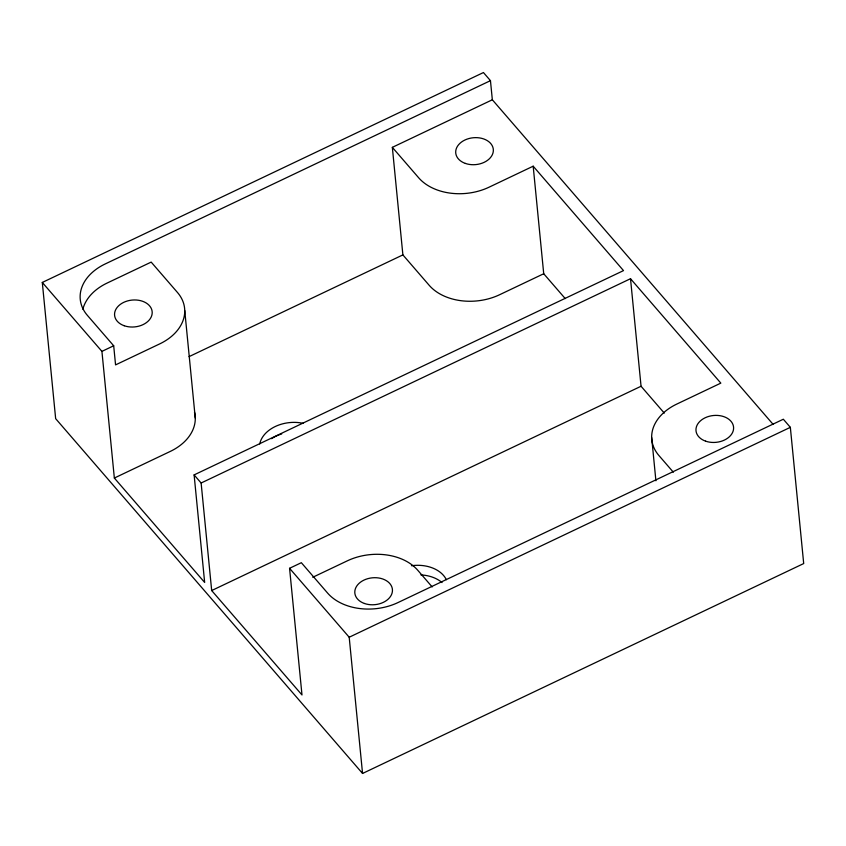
<?xml version="1.0" encoding="UTF-8"?>
<svg xmlns="http://www.w3.org/2000/svg" width="846" height="846" viewBox="0 0 846 846"><rect width="100%" height="100%" fill="white"/><g stroke="black" fill="none" stroke-linecap="round" stroke-linejoin="round"><path stroke-width="1.27" d="M492.34 99.775L392.343 147.352L418.654 177.766A51.479 36.78 -5.6 0 0 489.073 187.188L533.181 166.197L623.502 270.604L194.115 474.902L201.126 483.013L211.68 590.55L301.99 694.957L289.565 568.301L301.335 562.696L327.635 593.109A51.479 36.78 -5.6 0 0 398.064 602.532L783.333 419.225L790.344 427.336L803.7 563.552L362.553 773.456L55.656 418.664L42.3 282.448L483.447 72.544L490.458 80.656L492.34 99.775L773.107 424.364M490.458 80.656L105.19 263.963A51.479 36.78 -5.6 0 0 87.381 315.368L113.692 345.781L115.564 364.89L159.683 343.91A51.479 36.78 -5.6 0 0 177.491 292.505L151.18 262.101L107.072 283.082A51.479 36.78 -5.6 0 0 82.866 309.213M194.115 474.902L204.658 582.45L114.347 478.043L101.922 351.376L113.692 345.781M189.049 356.642L402.886 254.9L392.343 147.352M114.347 478.043L170.226 451.447A51.479 36.78 -5.6 0 0 194.474 412.108M533.181 166.197L543.724 273.744L499.616 294.725A51.479 36.78 -5.6 0 1 429.197 285.314L402.886 254.9M201.126 483.013L630.513 278.715L720.824 383.122L676.715 404.113A51.479 36.78 -5.6 0 0 658.907 455.508L673.331 472.184M211.68 590.55L641.057 386.252L630.513 278.715M312.745 577.279L347.325 560.835A51.479 36.78 -5.6 0 1 417.744 570.246L432.169 586.923M362.553 773.456L349.197 637.228L790.344 427.336M543.724 273.744L565.234 298.596M641.057 386.252L664.279 413.102M42.3 282.448L101.922 351.376M289.565 568.301L349.197 637.228M651.663 437.488L655.904 480.771M184.735 310.524L195.278 418.072M420.896 574.91A32.603 23.297 -5.6 0 1 442.024 582.566M271.598 438.672A32.603 23.297 -5.6 0 1 281.697 433.935M411.473 565.731A32.603 23.297 -5.6 0 1 446.36 579.711M259.733 443.981A32.603 23.297 -5.6 0 1 303.386 423.37M364.446 603.484A18.876 13.483 -5.6 0 0 392.459 590.148A18.876 13.483 -5.6 0 0 363.981 580.092A18.876 13.483 -5.6 0 0 364.446 603.484M705.596 441.157A18.876 13.483 -5.6 0 0 733.609 427.833A18.876 13.483 -5.6 0 0 705.141 417.776A18.876 13.483 -5.6 0 0 705.596 441.157M124.193 325.731A18.876 13.483 -5.6 0 0 152.206 312.407A18.876 13.483 -5.6 0 0 123.728 302.35A18.876 13.483 -5.6 0 0 124.193 325.731M465.342 163.415A18.876 13.483 -5.6 0 0 493.355 150.091A18.876 13.483 -5.6 0 0 464.888 140.024A18.876 13.483 -5.6 0 0 465.342 163.415"/></g></svg>
